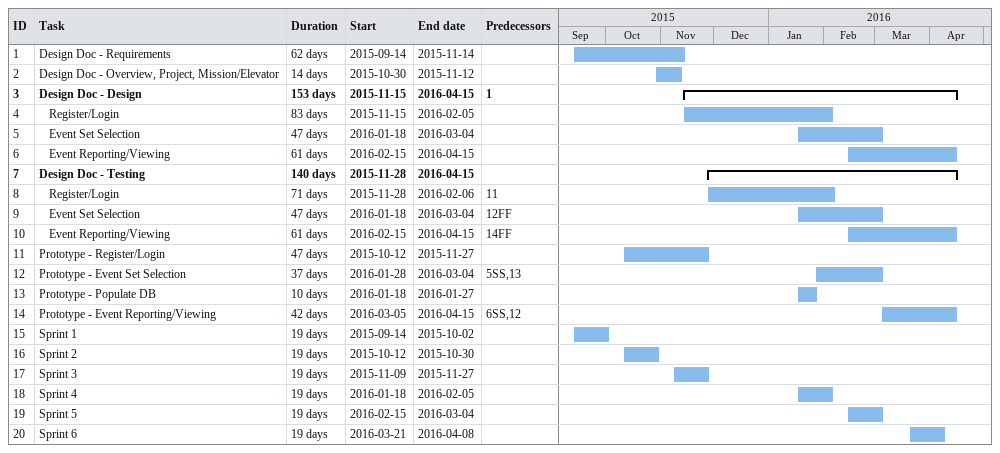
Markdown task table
| ID | Level | Task | Duration | Start | Finish | Predecessors |
|---|---|---|---|---|---|---|
| 1 | 1 | Design Doc - Requirements | 62d | 2015-09-14 | 2015-11-14 |  |
| 2 | 1 | Design Doc - Overview, Project, Mission/Elevator | 14d | 2015-10-30 | 2015-11-12 |  |
| 3 | 1 | **Design Doc - Design** | 153d | 2015-11-15 | 2016-04-15 | 1 |
| 4 | 2 | Register/Login | 83d | 2015-11-15 | 2016-02-05 |  |
| 5 | 2 | Event Set Selection | 47d | 2016-01-18 | 2016-03-04 |  |
| 6 | 2 | Event Reporting/Viewing | 61d | 2016-02-15 | 2016-04-15 |  |
| 7 | 1 | **Design Doc - Testing** | 140d | 2015-11-28 | 2016-04-15 |  |
| 8 | 2 | Register/Login | 71d | 2015-11-28 | 2016-02-06 | 11 |
| 9 | 2 | Event Set Selection | 47d | 2016-01-18 | 2016-03-04 | 12FF |
| 10 | 2 | Event Reporting/Viewing | 61d | 2016-02-15 | 2016-04-15 | 14FF |
| 11 | 1 | Prototype - Register/Login | 47d | 2015-10-12 | 2015-11-27 |  |
| 12 | 1 | Prototype - Event Set Selection | 37d | 2016-01-28 | 2016-03-04 | 5SS, 13 |
| 13 | 1 | Prototype - Populate DB | 10d | 2016-01-18 | 2016-01-27 |  |
| 14 | 1 | Prototype - Event Reporting/Viewing | 42d | 2016-03-05 | 2016-04-15 | 6SS, 12 |
| 15 | 1 | Sprint 1 | 19d | 2015-09-14 | 2015-10-02 |  |
| 16 | 1 | Sprint 2 | 19d | 2015-10-12 | 2015-10-30 |  |
| 17 | 1 | Sprint 3 | 19d | 2015-11-09 | 2015-11-27 |  |
| 18 | 1 | Sprint 4 | 19d | 2016-01-18 | 2016-02-05 |  |
| 19 | 1 | Sprint 5 | 19d | 2016-02-15 | 2016-03-04 |  |
| 20 | 1 | Sprint 6 | 19d | 2016-03-21 | 2016-04-08 |  |
